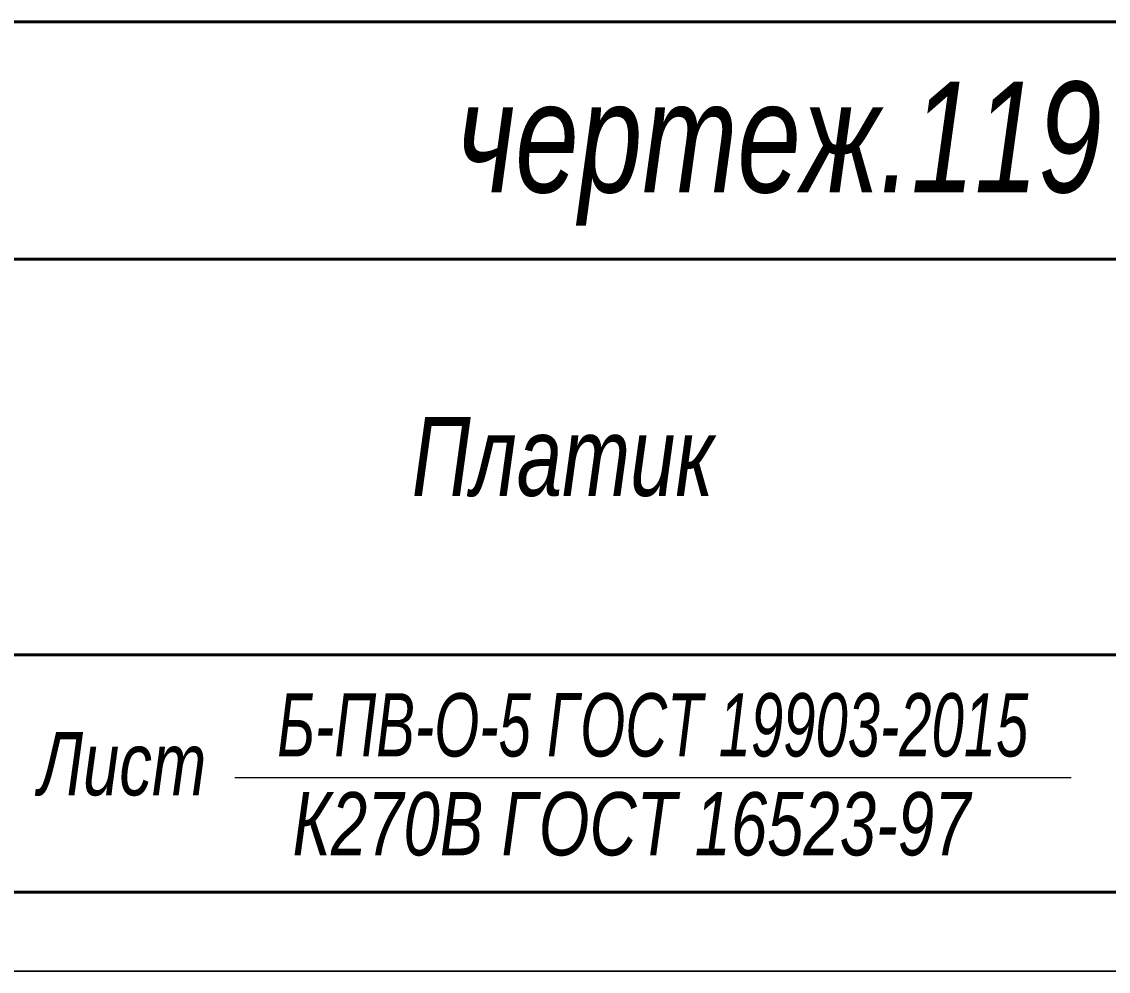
# Model space of a CAD drawing. Header units: millimetres. Extents: x 12064 to 35004, y -6103 to -2658.
# Drawn here: x 32873.1 to 32941.7, y -3146.6 to -3086.5 of the extents above; entities that cross this region are included whole.
import ezdxf

# ---------------------------------------------------------------- set-up
doc = ezdxf.new("R2010")
doc.units = ezdxf.units.MM
for name, color, linetype, lineweight in [('Layer_04', 5, 'Continuous', 13), ('Layer_05', 1, 'Continuous', 15), ('Layer_06', 6, 'Continuous', 15), ('Layer_07', 250, 'Continuous', 40)]:
    doc.layers.add(name, color=color, linetype=linetype, lineweight=lineweight)
doc.styles.add('Style_01', font='ARIALNI.TTF', dxfattribs={"width": 0.9, "height": 3.5})

msp = doc.modelspace()

# ---------------------------------------------------------------- linework, layer by layer
at = {"linetype": 'Continuous', "lineweight": 15}
for p, q in [((32999.106, -3146.567), (32789.106, -3146.567)), ((32999.106, -3146.567), (32789.106, -3146.567)), ((32789.106, -3146.567), (32999.106, -3146.567)), ((32789.106, -3146.567), (32999.106, -3146.567)), ((32999.106, -3146.567), (32789.106, -3146.567))]:
    msp.add_line(p, q, dxfattribs=at)
at = {"layer": 'Layer_06'}
msp.add_line((32886.542, -3134.322), (32939.399, -3134.322), dxfattribs=at)
at = {"layer": 'Layer_07', "linetype": 'Continuous'}
msp.add_line((32992.329, -3141.567), (32807.329, -3141.567), dxfattribs=at)
for points in [[(32992.329, -3086.531), (32807.205, -3086.531), (32807.205, -3141.567)], [(32992.329, -3101.541), (32872.249, -3101.541)], [(32992.329, -3101.541), (32872.249, -3101.541)], [(32872.249, -3126.557), (32992.329, -3126.557)]]:
    msp.add_lwpolyline(points, dxfattribs=at)

# ---------------------------------------------------------------- texts
at = {"layer": 'Layer_04', "linetype": 'Continuous', "style": 'Style_01', "width": 0.9}
msp.add_text('чертеж.119', height=6.9998, dxfattribs=at).set_placement((32900.532, -3097.322))
at = {"layer": 'Layer_04', "style": 'Style_01', "width": 0.9}
for s, p in [('Лист', (32874.123, -3135.448)), ('К270В ГОСТ 16523-97', (32890.186, -3139.24))]:
    msp.add_text(s, height=4, dxfattribs=at).set_placement(p)
at = {"layer": 'Layer_04', "insert": (32912.953, -3131.014), "char_height": 4, "width": 70.04667, "attachment_point": 5, "style": 'Style_01'}
msp.add_mtext('{\\W0.8;Б-ПВ-О-5 ГОСТ 19903-2015 }', dxfattribs=at)
at = {"layer": 'Layer_05', "linetype": 'Continuous', "insert": (32907.272, -3114.049), "char_height": 5, "width": 70.04667, "attachment_point": 5, "style": 'Style_01'}
msp.add_mtext('Платик', dxfattribs=at)

doc.saveas('drawing.dxf')
